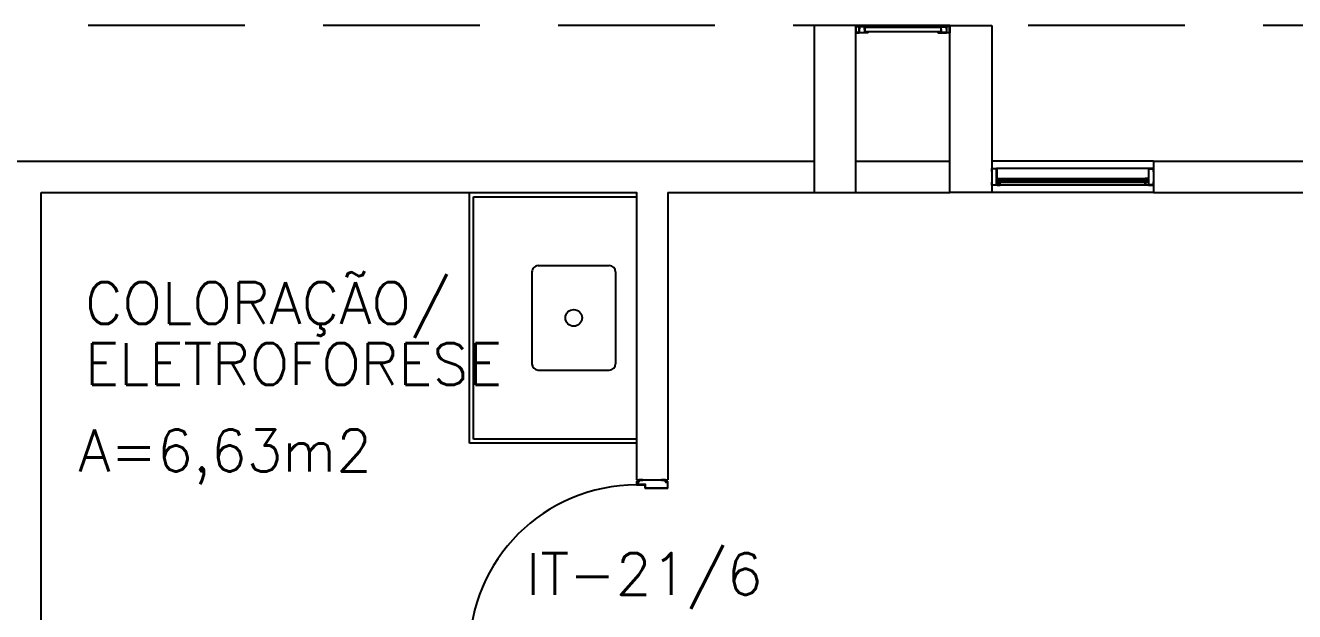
# Model space of a CAD drawing. Header units: millimetres. Extents: x 2128 to 2646, y 1972 to 2207.
# Drawn here: x 2276.84 to 2282.91, y 2133.83 to 2136.64 of the extents above; entities that cross this region are included whole.
import ezdxf

# ---------------------------------------------------------------- set-up
doc = ezdxf.new("R2010")
doc.units = ezdxf.units.MM
doc.linetypes.add('DASHED2', pattern=[0.375, 0.25, -0.125])
doc.linetypes.add('HIDDEN', pattern=[0.375, 0.25, -0.125])
for name, color, linetype in [('AR-ALV', 2, 'Continuous'), ('AR-BANCADAS', 1, 'Continuous'), ('AR-ESQ', 1, 'Continuous'), ('AR-ESTC', 3, 'Continuous'), ('AR-PEITORIL', 1, 'Continuous'), ('AR-PORTA', 1, 'Continuous'), ('AR-PROJ', 1, 'HIDDEN'), ('BC- VISTA', 1, 'Continuous'), ('BC-CUBA', 1, 'Continuous'), ('COZ1', 1, 'Continuous'), ('DT-ESQ-BAGUETE-C', 1, 'Continuous'), ('DT-ESQ-BAGUETE-V', 1, 'Continuous'), ('DT-ESQ-CHAPA DOBRADA-V', 1, 'Continuous'), ('DT-ESQ-MARCO-V', 1, 'Continuous'), ('DT-ESQ-PERFIL CADEIRA-C', 2, 'Continuous'), ('DT-ESQ-PERFIL CADEIRA-V', 2, 'Continuous'), ('DT-ESQ-PERFIL U-C', 2, 'Continuous'), ('DT-ESQ-VENEZIANA-C', 1, 'Continuous'), ('DT-ESQ-VENEZIANA-V', 1, 'Continuous'), ('DT-ESQ-VIDRO-C', 2, 'Continuous'), ('DT-TXTMOD', 1, 'Continuous'), ('ENDEREÇO', 2, 'Continuous'), ('maçaneta', 1, 'Continuous'), ('mov', 1, 'Continuous'), ('PM-PERFIL U-C', 2, 'Continuous'), ('pm1', 2, 'Continuous'), ('TEXTO', 2, 'Continuous'), ('Área', 2, 'Continuous')]:
    doc.layers.add(name, color=color, linetype=linetype)
doc.styles.add('S10', font='simplex.shx', dxfattribs={"height": 0.1})
doc.styles.add('UNB-100', font='simplex.shx', dxfattribs={"height": 0.2})
doc.styles.add('UNB1-100', font='simplex.shx', dxfattribs={"height": 0.2})

# ---------------------------------------------------------------- blocks, each defined once
blk = doc.blocks.new('EF01-P')
at = {"layer": 'DT-ESQ-BAGUETE-C', "ltscale": 0.1}
for points in [[(0.0015, 0.035), (0.015, 0.035), (0.015, 0.0335), (0.0015, 0.0335), (0.0015, 0.005), (0.015, 0.005), (0.015, 0.0035), (0.0015, 0.0035, -0.414214), (0, 0.005), (0, 0.0335, -0.414214)], [(0.4485, 0.035), (0.435, 0.035), (0.435, 0.0335), (0.4485, 0.0335), (0.4485, 0.005), (0.435, 0.005), (0.435, 0.0035), (0.4485, 0.0035, 0.414214), (0.45, 0.005), (0.45, 0.0335, 0.414214)]]:
    blk.add_lwpolyline(points, format="xyb", close=True, dxfattribs=at)
at = {"layer": 'DT-ESQ-PERFIL CADEIRA-C', "ltscale": 0.1}
for points in [[(0.01, 0.0015), (0.01, 0.003), (0.0015, 0.003, 1), (0.0015, 0), (0.015, 0, 0.414214), (0.0165, 0.0015), (0.0165, 0.0335), (0.043, 0.0335)], [(0.043, 0.0065), (0.018, 0.0065), (0.018, 0.0165), (0.0165, 0.0165), (0.0165, 0.0065, 0.414214), (0.018, 0.005), (0.043, 0.005), (0.0565, 0.005, 1), (0.0565, 0.008), (0.043, 0.008), (0.043, 0.02), (0.043, 0.032), (0.0565, 0.032, 1), (0.0565, 0.035), (0.043, 0.035), (0.0165, 0.035, 0.414214), (0.015, 0.0335), (0.015, 0.0015), (0.0015, 0.0015)], [(0.0415, 0.02), (0.0415, 0.032, -0.414214), (0.043, 0.0335), (0.0565, 0.0335)], [(0.0415, 0.02), (0.0415, 0.008, 0.414214), (0.043, 0.0065), (0.0565, 0.0065)], [(0.407, 0.0065), (0.432, 0.0065), (0.432, 0.0165), (0.4335, 0.0165), (0.4335, 0.0065, -0.414214), (0.432, 0.005), (0.407, 0.005), (0.3935, 0.005, -1), (0.3935, 0.008), (0.407, 0.008), (0.407, 0.02), (0.407, 0.032), (0.3935, 0.032, -1), (0.3935, 0.035), (0.407, 0.035), (0.4335, 0.035, -0.414214), (0.435, 0.0335), (0.435, 0.0015), (0.4485, 0.0015)], [(0.4085, 0.02), (0.4085, 0.032, 0.414214), (0.407, 0.0335), (0.3935, 0.0335)], [(0.4085, 0.02), (0.4085, 0.008, -0.414214), (0.407, 0.0065), (0.3935, 0.0065)], [(0.44, 0.0015), (0.44, 0.003), (0.4485, 0.003, -1), (0.4485, 0), (0.435, 0, -0.414214), (0.4335, 0.0015), (0.4335, 0.0335), (0.407, 0.0335)]]:
    blk.add_lwpolyline(points, format="xyb", dxfattribs=at)
at = {"layer": 'DT-ESQ-PERFIL CADEIRA-V', "ltscale": 0.1}
blk.add_line((0.015, 0), (0.435, 0), dxfattribs=at)
at = {"layer": 'DT-ESQ-VENEZIANA-C', "ltscale": 0.1}
for p, q in [((0.043, 0.0105), (0.407, 0.0105)), ((0.043, 0.009), (0.407, 0.009))]:
    blk.add_line(p, q, dxfattribs=at)
at = {"layer": 'DT-ESQ-VENEZIANA-V', "ltscale": 0.1}
blk.add_line((0.043, 0.031), (0.407, 0.031), dxfattribs=at)
blk = doc.blocks.new('EF04A-P')
at = {"layer": 'DT-ESQ-BAGUETE-C', "ltscale": 0.1}
for points in [[(0.039, -0.05), (0.0255, -0.05), (0.0255, -0.0485), (0.039, -0.0485), (0.039, -0.0365), (0.0255, -0.0365), (0.0255, -0.035), (0.039, -0.035, -0.414214), (0.0405, -0.0365), (0.0405, -0.0485, -0.414214)], [(0.736, -0.05), (0.7495, -0.05), (0.7495, -0.0485), (0.736, -0.0485), (0.736, -0.0365), (0.7495, -0.0365), (0.7495, -0.035), (0.736, -0.035, 0.414214), (0.7345, -0.0365), (0.7345, -0.0485, 0.414214)]]:
    blk.add_lwpolyline(points, format="xyb", close=True, dxfattribs=at)
at = {"layer": 'DT-ESQ-BAGUETE-V', "ltscale": 0.1}
blk.add_line((0.736, -0.05), (0.039, -0.05), dxfattribs=at)
at = {"layer": 'DT-ESQ-CHAPA DOBRADA-V', "ltscale": 0.1}
blk.add_line((0.735, -0.067), (0.04, -0.067), dxfattribs=at)
at = {"layer": 'DT-ESQ-MARCO-V', "ltscale": 0.1}
for p, q in [((0.0235, -0.035), (0.7515, -0.035)), ((0.0235, -0.115), (0.7515, -0.115))]:
    blk.add_line(p, q, dxfattribs=at)
at = {"layer": 'DT-ESQ-PERFIL U-C', "ltscale": 0.1}
for points in [[(0.025, -0.0655), (0.025, -0.0655, 0.414214), (0.0235, -0.067), (0.0235, -0.1135), (0.0015, -0.1135), (0.0015, -0.1), (0, -0.1), (0, -0.1135, 0.414214), (0.0015, -0.115), (0.0235, -0.115, 0.414214), (0.025, -0.1135), (0.025, -0.067), (0.04, -0.067, 1), (0.04, -0.064), (0.025, -0.064), (0.025, -0.0365, 0.414214), (0.0235, -0.035), (0.0015, -0.035, 0.414214), (0, -0.0365), (0, -0.05), (0.0015, -0.05), (0.0015, -0.0365), (0.0235, -0.0365), (0.0235, -0.064, 0.414214), (0.025, -0.0655), (0.04, -0.0655)], [(0.75, -0.0655), (0.75, -0.0655, -0.414214), (0.7515, -0.067), (0.7515, -0.1135), (0.7735, -0.1135), (0.7735, -0.1), (0.775, -0.1), (0.775, -0.1135, -0.414214), (0.7735, -0.115), (0.7515, -0.115, -0.414214), (0.75, -0.1135), (0.75, -0.067), (0.735, -0.067, -1), (0.735, -0.064), (0.75, -0.064), (0.75, -0.0365, -0.414214), (0.7515, -0.035), (0.7735, -0.035, -0.414214), (0.775, -0.0365), (0.775, -0.05), (0.7735, -0.05), (0.7735, -0.0365), (0.7515, -0.0365), (0.7515, -0.064, -0.414214), (0.75, -0.0655), (0.735, -0.0655)]]:
    blk.add_lwpolyline(points, format="xyb", dxfattribs=at)
at = {"layer": 'DT-ESQ-VIDRO-C', "ltscale": 0.1}
blk.add_lwpolyline([(0.027, -0.062), (0.027, -0.052), (0.748, -0.052), (0.748, -0.062)], close=True, dxfattribs=at)
at = {"layer": 'DT-TXTMOD', "ltscale": 0.1, "style": 'S10', "flags": 3}
blk.add_attdef('EF04A', (0.05, 0), '', height=0.1, dxfattribs=at)
blk = doc.blocks.new('PM3')
at = {"layer": 'maçaneta'}
for points in [[(0.02, 0.825), (-0.035, 0.825), (-0.035, 0.715), (0, 0.715), (0, 0.725), (-0.02, 0.725), (-0.02, 0.8035, -0.414214), (-0.0185, 0.805), (0.02, 0.805)], [(0.125, 0.825), (0.07, 0.825), (0.07, 0.805), (0.1085, 0.805, -0.414214), (0.11, 0.8035), (0.11, 0.725), (0.09, 0.725), (0.09, 0.715), (0.125, 0.715)]]:
    blk.add_lwpolyline(points, format="xyb", close=True, dxfattribs=at)
for points in [[(0.02, 0.715), (0.02, 0.755), (0.025, 0.755), (0.025, 0.715)], [(0.07, 0.715), (0.07, 0.755), (0.065, 0.755), (0.065, 0.715)]]:
    blk.add_lwpolyline(points, close=True, dxfattribs=at)
at = {"layer": 'mov'}
blk.add_arc((0.025, 0.075), 0.8, 0, 90, dxfattribs=at)
at = {"layer": 'PM-PERFIL U-C'}
for p, q in [((0, 0.045), (0, 0.0635)), ((0.0015, 0.065), (0.01, 0.065)), ((0.002, 0.063), (0.002, 0.045)), ((0.0105, 0.063), (0.002, 0.063)), ((0.01, 0.065), (0.01, 0.0735)), ((0.0115, 0.075), (0.0235, 0.075)), ((0.012, 0.073), (0.012, 0.0645)), ((0.023, 0.073), (0.012, 0.073)), ((0.023, 0.0335), (0.023, 0.073)), ((0.025, 0.0735), (0.025, 0.034)), ((0.825, 0.0735), (0.825, 0.034)), ((0.8385, 0.075), (0.8265, 0.075)), ((0.827, 0.073), (0.838, 0.073)), ((0.827, 0.0335), (0.827, 0.073)), ((0.838, 0.073), (0.838, 0.0645)), ((0.8395, 0.063), (0.848, 0.063)), ((0.84, 0.065), (0.84, 0.0735)), ((0.8485, 0.065), (0.84, 0.065)), ((0.848, 0.063), (0.848, 0.045)), ((0.85, 0.045), (0.85, 0.0635)), ((0.002, 0.045), (0, 0.045)), ((0.038, 0.032), (0.0245, 0.032)), ((0.0385, 0.034), (0.025, 0.034)), ((0.038, 0.032), (0.038, -0.073)), ((0.04, 0.0325), (0.04, -0.0735)), ((0.81, 0.0325), (0.81, -0.0735)), ((0.8115, 0.034), (0.825, 0.034)), ((0.812, 0.032), (0.8255, 0.032)), ((0.812, 0.032), (0.812, -0.073)), ((0.848, 0.045), (0.85, 0.045)), ((0, -0.045), (0.002, -0.045)), ((0, -0.0635), (0, -0.045)), ((0.002, -0.045), (0.002, -0.063)), ((0.85, -0.045), (0.848, -0.045)), ((0.848, -0.045), (0.848, -0.063)), ((0.85, -0.0635), (0.85, -0.045)), ((0.01, -0.065), (0.0015, -0.065)), ((0.002, -0.063), (0.0105, -0.063)), ((0.01, -0.0735), (0.01, -0.065)), ((0.0385, -0.075), (0.0115, -0.075)), ((0.012, -0.0645), (0.012, -0.073)), ((0.012, -0.073), (0.038, -0.073)), ((0.8115, -0.075), (0.8385, -0.075)), ((0.838, -0.073), (0.812, -0.073)), ((0.838, -0.0645), (0.838, -0.073)), ((0.848, -0.063), (0.8395, -0.063)), ((0.84, -0.0735), (0.84, -0.065)), ((0.84, -0.065), (0.8485, -0.065))]:
    blk.add_line(p, q, dxfattribs=at)
for centre, start, end in [((0.0015, 0.0635), 90, 180), ((0.0115, 0.0735), 90, 180), ((0.0105, 0.0645), 270, 0), ((0.0235, 0.0735), 360, 90), ((0.8265, 0.0735), 90, 180), ((0.8395, 0.0645), 180, 270), ((0.8385, 0.0735), 0, 90), ((0.8485, 0.0635), 0, 90), ((0.0245, 0.0335), 180, 270), ((0.0385, 0.0325), 0, 90), ((0.8115, 0.0325), 90, 180), ((0.8255, 0.0335), 270, 0), ((0.0015, -0.0635), 180, 270), ((0.0115, -0.0735), 180, 270), ((0.0105, -0.0645), 0, 90), ((0.0385, -0.0735), 269.93864, 0), ((0.8115, -0.0735), 180, 270.06136), ((0.8395, -0.0645), 90, 180), ((0.8385, -0.0735), 270, 0), ((0.8485, -0.0635), 270, 0)]:
    blk.add_arc(centre, 0.0015, start, end, dxfattribs=at)
at = {"layer": 'pm1'}
blk.add_lwpolyline([(0.065, 0.875), (0.065, 0.075), (0.025, 0.075), (0.025, 0.875)], close=True, dxfattribs=at)
blk = doc.blocks.new('CUBAbnc-01P')
at = {"layer": 'COZ1'}
for p, q in [((-0.22, -0.1005), (0.22, -0.1005)), ((-0.25, -0.4705), (-0.25, -0.1305)), ((0.25, -0.4705), (0.25, -0.1305)), ((-0.22, -0.5005), (0.22, -0.5005))]:
    blk.add_line(p, q, dxfattribs=at)
blk.add_circle((0, -0.3005), 0.04, dxfattribs=at)
for centre, start, end in [((-0.22, -0.1305), 90, 180), ((0.22, -0.1305), 0, 90), ((-0.22, -0.4705), 180, 270), ((0.22, -0.4705), 270, 0)]:
    blk.add_arc(centre, 0.03, start, end, dxfattribs=at)
blk = doc.blocks.new('BCP01')
at = {"layer": 'BC- VISTA'}
for p, q in [((0, -0.02), (0.78, -0.02)), ((0.78, -0.02), (0.78, -1.18)), ((0.78, -1.18), (0, -1.18))]:
    blk.add_line(p, q, dxfattribs=at)
blk.add_lwpolyline([(0.8, 0), (0.8, -1.2), (0, -1.2), (0, 0)], close=True, dxfattribs=at)
at = {"layer": 'BC-CUBA', "rotation": 90}
blk.add_blockref('CUBAbnc-01P', (0, -0.6), dxfattribs=at)

msp = doc.modelspace()

# ---------------------------------------------------------------- linework, layer by layer
at = {"layer": 'AR-ALV'}
for p, q in [((2275.4615, 2135.9901), (2280.6115, 2135.9901)), ((2280.8115, 2135.9901), (2281.2615, 2135.9901)), ((2282.2365, 2135.9901), (2284.0365, 2135.9901)), ((2282.2365, 2135.9901), (2282.2365, 2135.8401)), ((2276.9115, 2133.5151), (2276.9115, 2135.8401)), ((2276.9115, 2135.8401), (2279.7615, 2135.8401)), ((2279.7615, 2135.8401), (2279.7615, 2134.4651)), ((2279.9115, 2135.8401), (2279.9115, 2134.4651)), ((2279.9115, 2135.8401), (2280.6115, 2135.8401)), ((2280.8115, 2135.8401), (2281.2615, 2135.8401)), ((2282.2365, 2135.8401), (2284.0365, 2135.8401)), ((2279.7615, 2134.4651), (2279.9115, 2134.4651))]:
    msp.add_line(p, q, dxfattribs=at)
at = {"layer": 'AR-ESTC'}
for p, q in [((2280.8115, 2136.6401), (2280.6115, 2136.6401)), ((2280.6115, 2136.6401), (2280.6115, 2135.8401)), ((2280.8115, 2135.8401), (2280.8115, 2136.6401)), ((2281.2615, 2136.6401), (2281.4615, 2136.6401)), ((2281.2615, 2135.8401), (2281.2615, 2136.6401)), ((2281.4615, 2136.6401), (2281.4615, 2135.8401)), ((2280.6115, 2135.8401), (2280.8115, 2135.8401)), ((2281.4615, 2135.8401), (2281.2615, 2135.8401))]:
    msp.add_line(p, q, dxfattribs=at)
at = {"layer": 'AR-PEITORIL'}
for p, q in [((2282.2365, 2135.9901), (2281.4615, 2135.9901)), ((2282.2365, 2135.8401), (2281.4615, 2135.8401))]:
    msp.add_line(p, q, dxfattribs=at)
at = {"layer": 'AR-PROJ', "ltscale": 3}
msp.add_line((2299.2615, 2136.6401), (2262.8115, 2136.6401), dxfattribs=at)

# ---------------------------------------------------------------- block references
at = {"layer": 'AR-BANCADAS', "rotation": 180}
msp.add_blockref('BCP01', (2279.7615, 2134.6401), dxfattribs=at)
at = {"layer": 'AR-ESQ', "linetype": 'DASHED2', "rotation": 180}
msp.add_blockref('EF01-P', (2281.2615, 2136.6401), dxfattribs=at)
at = {"layer": 'AR-ESQ', "rotation": 180}
msp.add_blockref('EF04A-P', (2282.2365, 2135.8401), dxfattribs=at)
at = {"layer": 'AR-PORTA', "rotation": 90}
msp.add_blockref('PM3', (2279.8365, 2133.6151), dxfattribs=at)

# ---------------------------------------------------------------- texts
at = {"layer": 'ENDEREÇO', "style": 'UNB1-100'}
msp.add_text('IT-21/6', height=0.2, dxfattribs=at).set_placement((2279.2333, 2133.9145))
at = {"layer": 'TEXTO', "style": 'UNB-100'}
for s, p in [('COLORAÇÃO/', (2277.1217, 2135.2108)), ('ELETROFORESE', (2277.1217, 2134.9193))]:
    msp.add_text(s, height=0.2, dxfattribs=at).set_placement(p)
at = {"layer": 'Área', "style": 'UNB-100'}
msp.add_text('A=6,63m2', height=0.2, dxfattribs=at).set_placement((2277.0899, 2134.5052))

doc.saveas('drawing.dxf')
